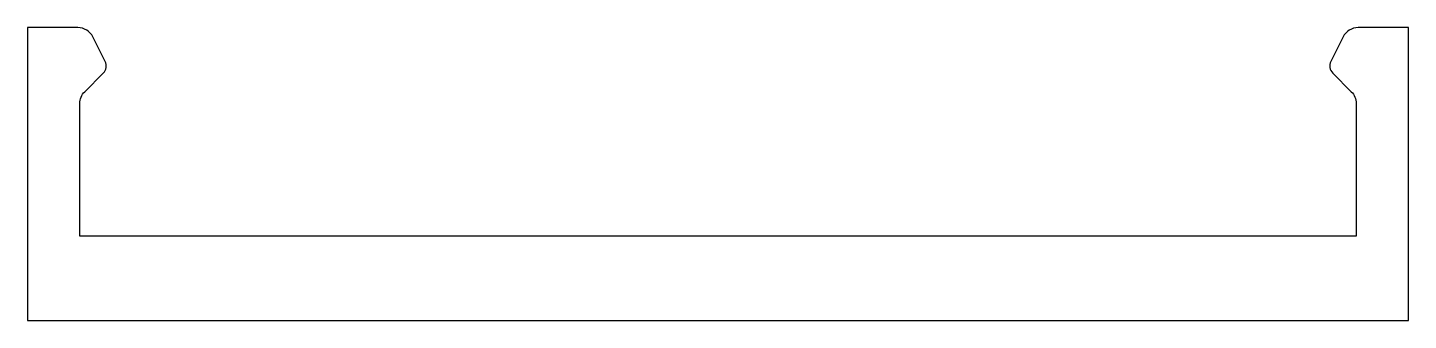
# Model space of a CAD drawing. Extents: x 127.7 to 168.7, y 220.1 to 228.8.
import ezdxf

# ---------------------------------------------------------------- set-up
doc = ezdxf.new("R2010")
doc.units = 0
doc.header["$LTSCALE"] = 15
doc.layers.add('ANA', color=220, linetype='CONTINUOUS')

msp = doc.modelspace()

# ---------------------------------------------------------------- linework, layer by layer
at = {"layer": 'ANA', "color": 0}
msp.add_lwpolyline([(127.71, 228.805), (127.71, 220.105), (168.71, 220.105), (168.71, 228.805), (167.219, 228.805, 0.284079), (166.772, 228.528), (166.406, 227.798, 0.322823), (166.463, 227.452), (167.013, 226.901, -0.198912), (167.16, 226.548), (167.16, 222.605), (129.26, 222.605), (129.26, 226.548, -0.198912), (129.406, 226.901), (129.957, 227.452, 0.322823), (130.013, 227.798), (129.648, 228.528, 0.284079), (129.201, 228.805)], format="xyb", close=True, dxfattribs=at)

doc.saveas('drawing.dxf')
